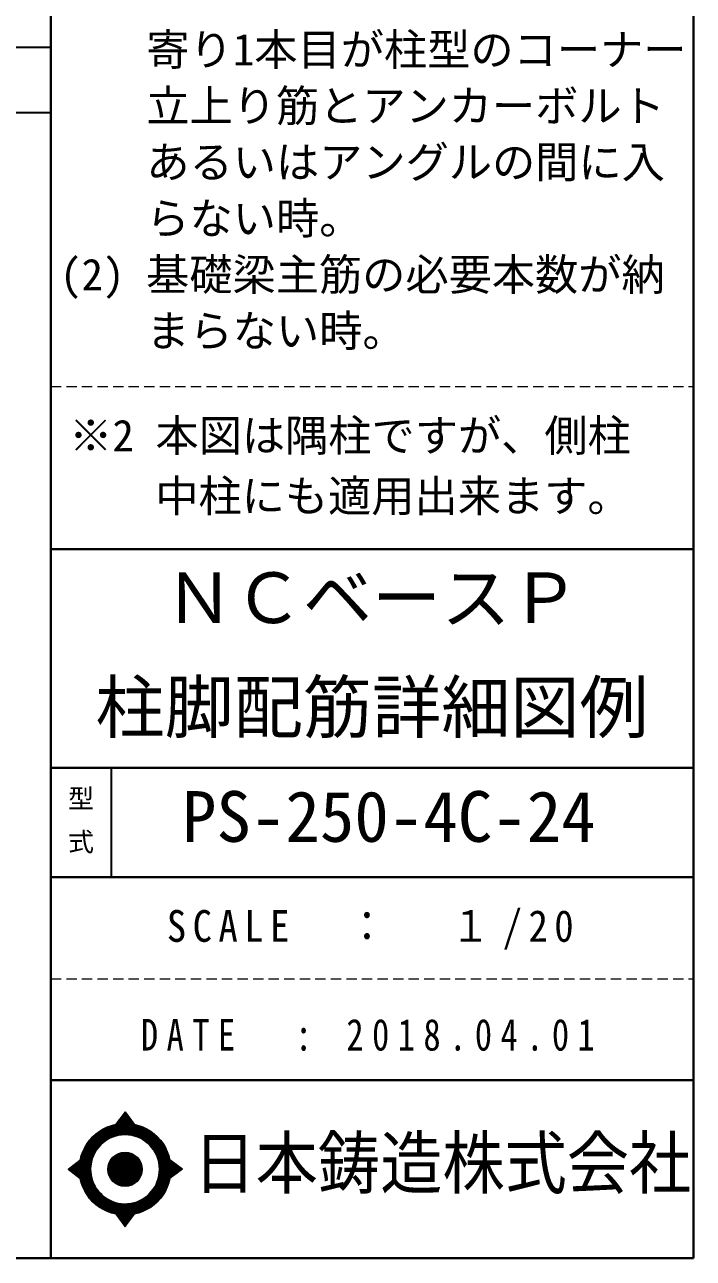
# Model space of a CAD drawing. Units: millimetres on the paper, enlarged 20 times. Extents: x -3982 to 3969, y -2797 to 2801.
# Drawn here: x 2422 to 3969, y -2797 to 55 of the extents above; entities that cross this region are included whole.
import ezdxf
from ezdxf.enums import TextEntityAlignment as Align

# ---------------------------------------------------------------- set-up
doc = ezdxf.new("R2010")
doc.units = ezdxf.units.MM
doc.header["$LTSCALE"] = 20
doc.linetypes.add('DASHED1', pattern=[1.8, 1.2, -0.6])
doc.layers.add('6-0', color=7, linetype='Continuous')
doc.layers.add('F-7_文字', color=7, linetype='Continuous')
for name, color, linetype, lineweight in [('F-0_枠', 6, 'Continuous', 40), ('F-1_社マーク', 4, 'Continuous', 9), ('F-8', 4, 'DASHED1', 9)]:
    doc.layers.add(name, color=color, linetype=linetype, lineweight=lineweight)
doc.styles.add('ＭＳ ゴシック', font='')
doc.styles.get('ＭＳ ゴシック').set_extended_font_data('MS Gothic')

msp = doc.modelspace()

# ---------------------------------------------------------------- linework, layer by layer
at = {"layer": 'F-0_枠'}
for p, q in [((2482.4, 2800.77), (2482.4, -2796.83)), ((3969.4, 2800.77), (3969.4, -2796.83)), ((2482.4, -1157.27), (3969.4, -1157.27)), ((2482.4, -1662.86), (3969.4, -1662.86)), ((2482.4, -1915.66), (3969.4, -1915.66)), ((2482.4, -2385.13), (3969.4, -2385.13)), ((3969.4, -2796.83), (-3981.92, -2796.83))]:
    msp.add_line(p, q, dxfattribs=at)
at = {"layer": 'F-0_枠', "color": 2, "lineweight": 35}
for p, q in [((2482.4, 1.97), (-3981.92, 1.97)), ((-3981.92, -148.03), (2482.4, -148.03)), ((2622.4, -1662.86), (2622.4, -1915.66))]:
    msp.add_line(p, q, dxfattribs=at)
at = {"layer": 'F-1_社マーク', "color": 7, "lineweight": 18}
for p, q in [((2654.25, -2458.33), (2632.5, -2487.12)), ((2654.28, -2458.38), (2653.97, -2458.69)), ((2654.25, -2458.33), (2675.42, -2487)), ((2522.33, -2590.98), (2550.35, -2569.45)), ((2522.33, -2590.98), (2550.29, -2612.22)), ((2786.87, -2590.98), (2758.15, -2569.45)), ((2786.87, -2590.98), (2758.23, -2612.14)), ((2578.11, -2614.12), (2578.96, -2616.68)), ((2654.25, -2723.6), (2633.35, -2695.01)), ((2654.25, -2723.6), (2675.94, -2694.84)), ((2654.14, -2723.46), (2654.27, -2723.57))]:
    msp.add_line(p, q, dxfattribs=at)
at = {"layer": 'F-1_社マーク'}
for p, q in [((2632.94, -2487.04), (2657.39, -2462.58)), ((2632.94, -2487.04), (2657.39, -2462.58)), ((2632.94, -2487.04), (2657.39, -2462.58)), ((2632.94, -2487.04), (2657.39, -2462.58)), ((2634.7, -2486.69), (2657.99, -2463.39)), ((2634.7, -2486.69), (2657.99, -2463.39)), ((2634.7, -2486.69), (2657.99, -2463.39)), ((2634.7, -2486.69), (2657.99, -2463.39)), ((2635.81, -2482.75), (2656.79, -2461.77)), ((2635.81, -2482.75), (2656.79, -2461.77)), ((2635.81, -2482.75), (2656.79, -2461.77)), ((2635.81, -2482.75), (2656.79, -2461.77)), ((2636.42, -2486.38), (2658.59, -2464.21)), ((2636.42, -2486.38), (2658.59, -2464.21)), ((2636.42, -2486.38), (2658.59, -2464.21)), ((2636.42, -2486.38), (2658.59, -2464.21)), ((2638.11, -2486.11), (2659.19, -2465.02)), ((2638.11, -2486.11), (2659.19, -2465.02)), ((2638.11, -2486.11), (2659.19, -2465.02)), ((2638.11, -2486.11), (2659.19, -2465.02)), ((2639.76, -2485.87), (2659.79, -2465.84)), ((2639.76, -2485.87), (2659.79, -2465.84)), ((2639.76, -2485.87), (2659.79, -2465.84)), ((2639.76, -2485.87), (2659.79, -2465.84)), ((2640.17, -2476.97), (2656.19, -2460.95)), ((2640.17, -2476.97), (2656.19, -2460.95)), ((2640.17, -2476.97), (2656.19, -2460.95)), ((2640.17, -2476.97), (2656.19, -2460.95)), ((2641.39, -2485.65), (2660.39, -2466.65)), ((2641.39, -2485.65), (2660.39, -2466.65)), ((2641.39, -2485.65), (2660.39, -2466.65)), ((2641.39, -2485.65), (2660.39, -2466.65)), ((2642.98, -2485.47), (2660.99, -2467.46)), ((2642.98, -2485.47), (2660.99, -2467.46)), ((2642.98, -2485.47), (2660.99, -2467.46)), ((2642.98, -2485.47), (2660.99, -2467.46)), ((2644.54, -2471.19), (2655.59, -2460.14)), ((2644.54, -2471.19), (2655.59, -2460.14)), ((2644.54, -2471.19), (2655.59, -2460.14)), ((2644.54, -2471.19), (2655.59, -2460.14)), ((2644.55, -2485.32), (2661.59, -2468.28)), ((2644.55, -2485.32), (2661.59, -2468.28)), ((2644.55, -2485.32), (2661.59, -2468.28)), ((2644.55, -2485.32), (2661.59, -2468.28)), ((2646.1, -2485.19), (2662.2, -2469.09)), ((2646.1, -2485.19), (2662.2, -2469.09)), ((2646.1, -2485.19), (2662.2, -2469.09)), ((2646.1, -2485.19), (2662.2, -2469.09)), ((2647.62, -2485.08), (2662.8, -2469.9)), ((2647.62, -2485.08), (2662.8, -2469.9)), ((2647.62, -2485.08), (2662.8, -2469.9)), ((2647.62, -2485.08), (2662.8, -2469.9)), ((2648.9, -2465.41), (2654.99, -2459.33)), ((2648.9, -2465.41), (2654.99, -2459.33)), ((2648.9, -2465.41), (2654.99, -2459.33)), ((2648.9, -2465.41), (2654.99, -2459.33)), ((2649.12, -2485), (2663.4, -2470.72)), ((2649.12, -2485), (2663.4, -2470.72)), ((2649.12, -2485), (2663.4, -2470.72)), ((2649.12, -2485), (2663.4, -2470.72)), ((2650.59, -2484.94), (2664, -2471.53)), ((2650.59, -2484.94), (2664, -2471.53)), ((2650.59, -2484.94), (2664, -2471.53)), ((2650.59, -2484.94), (2664, -2471.53)), ((2652.05, -2484.89), (2664.6, -2472.34)), ((2652.05, -2484.89), (2664.6, -2472.34)), ((2652.05, -2484.89), (2664.6, -2472.34)), ((2652.05, -2484.89), (2664.6, -2472.34)), ((2653.27, -2459.63), (2654.39, -2458.51)), ((2653.27, -2459.63), (2654.39, -2458.51)), ((2653.27, -2459.63), (2654.39, -2458.51)), ((2653.27, -2459.63), (2654.39, -2458.51)), ((2653.48, -2484.87), (2665.2, -2473.16)), ((2653.48, -2484.87), (2665.2, -2473.16)), ((2653.48, -2484.87), (2665.2, -2473.16)), ((2653.48, -2484.87), (2665.2, -2473.16)), ((2654.9, -2484.87), (2665.8, -2473.97)), ((2654.9, -2484.87), (2665.8, -2473.97)), ((2654.9, -2484.87), (2665.8, -2473.97)), ((2654.9, -2484.87), (2665.8, -2473.97)), ((2656.29, -2484.89), (2666.4, -2474.79)), ((2656.29, -2484.89), (2666.4, -2474.79)), ((2656.29, -2484.89), (2666.4, -2474.79)), ((2656.29, -2484.89), (2666.4, -2474.79)), ((2657.67, -2484.93), (2667, -2475.6)), ((2657.67, -2484.93), (2667, -2475.6)), ((2657.67, -2484.93), (2667, -2475.6)), ((2657.67, -2484.93), (2667, -2475.6)), ((2659.03, -2484.98), (2667.6, -2476.41)), ((2659.03, -2484.98), (2667.6, -2476.41)), ((2659.03, -2484.98), (2667.6, -2476.41)), ((2659.03, -2484.98), (2667.6, -2476.41)), ((2660.38, -2485.05), (2668.2, -2477.23)), ((2660.38, -2485.05), (2668.2, -2477.23)), ((2660.38, -2485.05), (2668.2, -2477.23)), ((2660.38, -2485.05), (2668.2, -2477.23)), ((2661.71, -2485.13), (2668.8, -2478.04)), ((2661.71, -2485.13), (2668.8, -2478.04)), ((2661.71, -2485.13), (2668.8, -2478.04)), ((2661.71, -2485.13), (2668.8, -2478.04)), ((2663.02, -2485.23), (2669.4, -2478.85)), ((2663.02, -2485.23), (2669.4, -2478.85)), ((2663.02, -2485.23), (2669.4, -2478.85)), ((2663.02, -2485.23), (2669.4, -2478.85)), ((2664.32, -2485.35), (2670, -2479.67)), ((2664.32, -2485.35), (2670, -2479.67)), ((2664.32, -2485.35), (2670, -2479.67)), ((2664.32, -2485.35), (2670, -2479.67)), ((2665.6, -2485.48), (2670.6, -2480.48)), ((2665.6, -2485.48), (2670.6, -2480.48)), ((2665.6, -2485.48), (2670.6, -2480.48)), ((2665.6, -2485.48), (2670.6, -2480.48)), ((2666.87, -2485.63), (2671.2, -2481.29)), ((2666.87, -2485.63), (2671.2, -2481.29)), ((2666.87, -2485.63), (2671.2, -2481.29)), ((2666.87, -2485.63), (2671.2, -2481.29)), ((2668.13, -2485.78), (2671.8, -2482.11)), ((2668.13, -2485.78), (2671.8, -2482.11)), ((2668.13, -2485.78), (2671.8, -2482.11)), ((2668.13, -2485.78), (2671.8, -2482.11)), ((2669.37, -2485.95), (2672.41, -2482.92)), ((2669.37, -2485.95), (2672.41, -2482.92)), ((2669.37, -2485.95), (2672.41, -2482.92)), ((2669.37, -2485.95), (2672.41, -2482.92)), ((2670.6, -2486.14), (2673.01, -2483.73)), ((2670.6, -2486.14), (2673.01, -2483.73)), ((2670.6, -2486.14), (2673.01, -2483.73)), ((2670.6, -2486.14), (2673.01, -2483.73)), ((2671.82, -2486.34), (2673.61, -2484.55)), ((2671.82, -2486.34), (2673.61, -2484.55)), ((2671.82, -2486.34), (2673.61, -2484.55)), ((2671.82, -2486.34), (2673.61, -2484.55)), ((2673.02, -2486.55), (2674.21, -2485.36)), ((2673.02, -2486.55), (2674.21, -2485.36)), ((2673.02, -2486.55), (2674.21, -2485.36)), ((2673.02, -2486.55), (2674.21, -2485.36)), ((2674.22, -2486.77), (2674.81, -2486.18)), ((2674.22, -2486.77), (2674.81, -2486.18)), ((2674.22, -2486.77), (2674.81, -2486.18)), ((2674.22, -2486.77), (2674.81, -2486.18)), ((2675.4, -2487), (2675.41, -2486.99)), ((2675.4, -2487), (2675.41, -2486.99)), ((2675.4, -2487), (2675.41, -2486.99)), ((2675.4, -2487), (2675.41, -2486.99)), ((2522.9, -2591.41), (2526.67, -2587.64)), ((2522.9, -2591.41), (2526.67, -2587.64)), ((2522.9, -2591.41), (2526.67, -2587.64)), ((2523.71, -2592.02), (2532.77, -2582.96)), ((2523.71, -2592.02), (2532.77, -2582.96)), ((2523.71, -2592.02), (2532.77, -2582.96)), ((2524.51, -2592.63), (2538.88, -2578.27)), ((2524.51, -2592.63), (2538.88, -2578.27)), ((2524.51, -2592.63), (2538.88, -2578.27)), ((2525.31, -2593.24), (2544.98, -2573.58)), ((2525.31, -2593.24), (2544.98, -2573.58)), ((2525.31, -2593.24), (2544.98, -2573.58)), ((2526.12, -2593.85), (2550.31, -2569.66)), ((2526.12, -2593.85), (2550.31, -2569.66)), ((2526.12, -2593.85), (2550.31, -2569.66)), ((2526.92, -2594.46), (2549.96, -2571.42)), ((2526.92, -2594.46), (2549.96, -2571.42)), ((2526.92, -2594.46), (2549.96, -2571.42)), ((2527.72, -2595.08), (2549.66, -2573.14)), ((2527.72, -2595.08), (2549.66, -2573.14)), ((2527.72, -2595.08), (2549.66, -2573.14)), ((2528.53, -2595.69), (2549.38, -2574.83)), ((2528.53, -2595.69), (2549.38, -2574.83)), ((2528.53, -2595.69), (2549.38, -2574.83)), ((2529.33, -2596.3), (2549.14, -2576.49)), ((2529.33, -2596.3), (2549.14, -2576.49)), ((2529.33, -2596.3), (2549.14, -2576.49)), ((2530.14, -2596.91), (2548.93, -2578.11)), ((2530.14, -2596.91), (2548.93, -2578.11)), ((2530.14, -2596.91), (2548.93, -2578.11)), ((2530.94, -2597.52), (2548.75, -2579.71)), ((2530.94, -2597.52), (2548.75, -2579.71)), ((2530.94, -2597.52), (2548.75, -2579.71)), ((2531.74, -2598.13), (2548.59, -2581.28)), ((2531.74, -2598.13), (2548.59, -2581.28)), ((2531.74, -2598.13), (2548.59, -2581.28)), ((2532.55, -2598.74), (2548.46, -2582.82)), ((2532.55, -2598.74), (2548.46, -2582.82)), ((2532.55, -2598.74), (2548.46, -2582.82)), ((2533.35, -2599.35), (2548.35, -2584.35)), ((2533.35, -2599.35), (2548.35, -2584.35)), ((2533.35, -2599.35), (2548.35, -2584.35)), ((2534.15, -2599.96), (2548.27, -2585.84)), ((2534.15, -2599.96), (2548.27, -2585.84)), ((2534.15, -2599.96), (2548.27, -2585.84)), ((2534.96, -2600.57), (2548.21, -2587.32)), ((2534.96, -2600.57), (2548.21, -2587.32)), ((2534.96, -2600.57), (2548.21, -2587.32)), ((2535.76, -2601.18), (2548.17, -2588.77)), ((2535.76, -2601.18), (2548.17, -2588.77)), ((2535.76, -2601.18), (2548.17, -2588.77)), ((2536.56, -2601.79), (2548.15, -2590.21)), ((2536.56, -2601.79), (2548.15, -2590.21)), ((2536.56, -2601.79), (2548.15, -2590.21)), ((2537.37, -2602.4), (2548.15, -2591.62)), ((2537.37, -2602.4), (2548.15, -2591.62)), ((2537.37, -2602.4), (2548.15, -2591.62)), ((2538.17, -2603.01), (2548.17, -2593.02)), ((2538.17, -2603.01), (2548.17, -2593.02)), ((2538.17, -2603.01), (2548.17, -2593.02)), ((2538.98, -2603.62), (2548.2, -2594.4)), ((2538.98, -2603.62), (2548.2, -2594.4)), ((2538.98, -2603.62), (2548.2, -2594.4)), ((2758.2, -2569.66), (2758.3, -2569.56)), ((2758.25, -2612.04), (2782.55, -2587.74)), ((2758.43, -2570.84), (2759.11, -2570.17)), ((2758.59, -2610.29), (2781.74, -2587.13)), ((2758.65, -2572.04), (2759.92, -2570.77)), ((2758.86, -2573.24), (2760.73, -2571.38)), ((2758.89, -2608.57), (2780.93, -2586.53)), ((2759.06, -2574.45), (2761.53, -2571.98)), ((2759.16, -2606.89), (2780.12, -2585.92)), ((2759.25, -2575.68), (2762.34, -2572.59)), ((2759.4, -2605.23), (2779.32, -2585.31)), ((2759.42, -2576.92), (2763.15, -2573.2)), ((2759.58, -2578.18), (2763.96, -2573.8)), ((2759.6, -2603.61), (2778.51, -2584.71)), ((2759.73, -2579.44), (2764.77, -2574.41)), ((2759.78, -2602.02), (2777.7, -2584.1)), ((2759.86, -2580.73), (2765.58, -2575.01)), ((2759.93, -2600.45), (2776.89, -2583.5)), ((2759.98, -2582.02), (2766.38, -2575.62)), ((2760.06, -2598.91), (2776.08, -2582.89)), ((2760.08, -2583.33), (2767.19, -2576.23)), ((2760.16, -2597.4), (2775.28, -2582.28)), ((2760.17, -2584.66), (2768, -2576.83)), ((2760.24, -2586), (2768.81, -2577.44)), ((2760.24, -2595.9), (2774.47, -2581.68)), ((2760.3, -2587.36), (2769.62, -2578.04)), ((2760.3, -2594.43), (2773.66, -2581.07)), ((2760.33, -2588.74), (2770.43, -2578.65)), ((2760.34, -2592.98), (2772.85, -2580.47)), ((2760.35, -2590.13), (2771.23, -2579.25)), ((2760.36, -2591.55), (2772.04, -2579.86)), ((2763.34, -2608.37), (2783.36, -2588.34)), ((2768.75, -2604.37), (2784.17, -2588.95)), ((2774.16, -2600.37), (2784.97, -2589.55)), ((2779.57, -2596.37), (2785.78, -2590.16)), ((2784.98, -2592.37), (2786.59, -2590.77)), ((2539.78, -2604.23), (2548.25, -2595.76)), ((2539.78, -2604.23), (2548.25, -2595.76)), ((2539.78, -2604.23), (2548.25, -2595.76)), ((2540.58, -2604.84), (2548.32, -2597.1)), ((2540.58, -2604.84), (2548.32, -2597.1)), ((2540.58, -2604.84), (2548.32, -2597.1)), ((2541.39, -2605.45), (2548.41, -2598.43)), ((2541.39, -2605.45), (2548.41, -2598.43)), ((2541.39, -2605.45), (2548.41, -2598.43)), ((2542.19, -2606.07), (2548.51, -2599.75)), ((2542.19, -2606.07), (2548.51, -2599.75)), ((2542.19, -2606.07), (2548.51, -2599.75)), ((2542.99, -2606.68), (2548.62, -2601.04)), ((2542.99, -2606.68), (2548.62, -2601.04)), ((2542.99, -2606.68), (2548.62, -2601.04)), ((2543.8, -2607.29), (2548.76, -2602.33)), ((2543.8, -2607.29), (2548.76, -2602.33)), ((2543.8, -2607.29), (2548.76, -2602.33)), ((2544.6, -2607.9), (2548.9, -2603.6)), ((2544.6, -2607.9), (2548.9, -2603.6)), ((2544.6, -2607.9), (2548.9, -2603.6)), ((2545.4, -2608.51), (2549.06, -2604.85)), ((2545.4, -2608.51), (2549.06, -2604.85)), ((2545.4, -2608.51), (2549.06, -2604.85)), ((2546.21, -2609.12), (2549.23, -2606.1)), ((2546.21, -2609.12), (2549.23, -2606.1)), ((2546.21, -2609.12), (2549.23, -2606.1)), ((2547.01, -2609.73), (2549.41, -2607.33)), ((2547.01, -2609.73), (2549.41, -2607.33)), ((2547.01, -2609.73), (2549.41, -2607.33)), ((2547.82, -2610.34), (2549.61, -2608.54)), ((2547.82, -2610.34), (2549.61, -2608.54)), ((2547.82, -2610.34), (2549.61, -2608.54)), ((2548.62, -2610.95), (2549.82, -2609.75)), ((2548.62, -2610.95), (2549.82, -2609.75)), ((2548.62, -2610.95), (2549.82, -2609.75)), ((2549.42, -2611.56), (2550.04, -2610.94)), ((2549.42, -2611.56), (2550.04, -2610.94)), ((2549.42, -2611.56), (2550.04, -2610.94)), ((2550.23, -2612.17), (2550.27, -2612.12)), ((2550.23, -2612.17), (2550.27, -2612.12)), ((2550.23, -2612.17), (2550.27, -2612.12)), ((2633.74, -2695.54), (2634.12, -2695.16)), ((2633.74, -2695.54), (2634.12, -2695.16)), ((2634.34, -2696.35), (2635.31, -2695.38)), ((2634.34, -2696.35), (2635.31, -2695.38)), ((2634.93, -2697.17), (2636.51, -2695.59)), ((2634.93, -2697.17), (2636.51, -2695.59)), ((2635.53, -2697.99), (2637.73, -2695.79)), ((2635.53, -2697.99), (2637.73, -2695.79)), ((2636.13, -2698.8), (2638.96, -2695.98)), ((2636.13, -2698.8), (2638.96, -2695.98)), ((2636.72, -2699.62), (2640.2, -2696.15)), ((2636.72, -2699.62), (2640.2, -2696.15)), ((2637.32, -2700.44), (2641.45, -2696.31)), ((2637.32, -2700.44), (2641.45, -2696.31)), ((2637.92, -2701.25), (2642.72, -2696.46)), ((2637.92, -2701.25), (2642.72, -2696.46)), ((2638.52, -2702.07), (2644, -2696.59)), ((2638.52, -2702.07), (2644, -2696.59)), ((2639.11, -2702.89), (2645.3, -2696.71)), ((2639.11, -2702.89), (2645.3, -2696.71)), ((2639.71, -2703.71), (2646.61, -2696.81)), ((2639.71, -2703.71), (2646.61, -2696.81)), ((2640.31, -2704.52), (2647.94, -2696.9)), ((2640.31, -2704.52), (2647.94, -2696.9)), ((2640.91, -2705.34), (2649.28, -2696.97)), ((2640.91, -2705.34), (2649.28, -2696.97)), ((2641.5, -2706.16), (2650.64, -2697.02)), ((2641.5, -2706.16), (2650.64, -2697.02)), ((2642.1, -2706.97), (2652.01, -2697.06)), ((2642.1, -2706.97), (2652.01, -2697.06)), ((2642.7, -2707.79), (2653.41, -2697.08)), ((2642.7, -2707.79), (2653.41, -2697.08)), ((2643.29, -2708.61), (2654.82, -2697.08)), ((2643.29, -2708.61), (2654.82, -2697.08)), ((2643.89, -2709.43), (2656.25, -2697.07)), ((2643.89, -2709.43), (2656.25, -2697.07)), ((2644.49, -2710.24), (2657.7, -2697.03)), ((2644.49, -2710.24), (2657.7, -2697.03)), ((2645.09, -2711.06), (2659.18, -2696.97)), ((2645.09, -2711.06), (2659.18, -2696.97)), ((2645.68, -2711.88), (2660.67, -2696.89)), ((2645.68, -2711.88), (2660.67, -2696.89)), ((2646.28, -2712.69), (2662.19, -2696.79)), ((2646.28, -2712.69), (2662.19, -2696.79)), ((2646.88, -2713.51), (2663.73, -2696.66)), ((2646.88, -2713.51), (2663.73, -2696.66)), ((2647.47, -2714.33), (2665.29, -2696.51)), ((2647.47, -2714.33), (2665.29, -2696.51)), ((2648.07, -2715.14), (2666.89, -2696.33)), ((2648.07, -2715.14), (2666.89, -2696.33)), ((2648.67, -2715.96), (2668.51, -2696.12)), ((2648.67, -2715.96), (2668.51, -2696.12)), ((2649.27, -2716.78), (2670.16, -2695.88)), ((2649.27, -2716.78), (2670.16, -2695.88)), ((2649.86, -2717.6), (2671.84, -2695.62)), ((2649.86, -2717.6), (2671.84, -2695.62)), ((2650.46, -2718.41), (2673.56, -2695.31)), ((2650.46, -2718.41), (2673.56, -2695.31)), ((2651.06, -2719.23), (2675.31, -2694.97)), ((2651.06, -2719.23), (2675.31, -2694.97)), ((2651.65, -2720.05), (2673.14, -2698.56)), ((2651.65, -2720.05), (2673.14, -2698.56)), ((2652.25, -2720.86), (2668.8, -2704.32)), ((2652.25, -2720.86), (2668.8, -2704.32)), ((2652.85, -2721.68), (2664.46, -2710.07)), ((2652.85, -2721.68), (2664.46, -2710.07)), ((2653.45, -2722.5), (2660.12, -2715.83)), ((2653.45, -2722.5), (2660.12, -2715.83)), ((2654.04, -2723.32), (2655.78, -2721.58)), ((2654.04, -2723.32), (2655.78, -2721.58))]:
    msp.add_line(p, q, dxfattribs=at)
at = {"layer": 'F-1_社マーク', "color": 7, "lineweight": 18}
for radius in [106.11, 39.79]:
    msp.add_circle((2654.25, -2590.98), radius, dxfattribs=at)
at = {"layer": 'F-1_社マーク'}
for radius in [106, 104.94, 103.88, 102.82, 101.76, 100.7, 99.64, 98.58, 97.52, 96.46, 95.4, 94.34, 93.28, 92.22, 91.16, 90.1, 89.04, 87.98, 86.92, 85.86, 84.8, 83.74, 82.68, 81.62, 80.56, 39.22, 38.16, 37.1, 36.04, 34.98, 33.92, 32.86, 31.8, 30.74, 29.68, 28.62, 27.56, 26.5, 25.44, 24.38, 23.32, 22.26, 21.2, 20.14, 19.08, 18.02, 16.96, 15.9, 14.84, 13.78, 12.72, 11.66, 10.6, 9.54, 8.48, 7.42, 6.36, 5.3, 4.24, 3.18, 2.12, 1.06]:
    msp.add_circle((2654.25, -2590.98), radius, dxfattribs=at)
at = {"layer": 'F-1_社マーク', "color": 7, "lineweight": 18}
for start, end in [(0.10999, 179.86299), (179.987, 196.95499), (198.89899, 0.00099)]:
    msp.add_arc((2654.25, -2590.98), 79.58, start, end, dxfattribs=at)
at = {"layer": 'F-8'}
for p, q in [((2482.4, -781.19), (3969.4, -781.19)), ((2482.4, -2150.4), (3969.4, -2150.4))]:
    msp.add_line(p, q, dxfattribs=at)

# ---------------------------------------------------------------- texts
at = {"layer": '6-0', "style": 'ＭＳ ゴシック', "width": 0.9}
msp.add_text('日本鋳造株式会社', height=117.3, dxfattribs=at).set_placement((2812.6, -2670.11), align=Align.BOTTOM_LEFT)
at = {"layer": 'F-7_文字', "style": 'ＭＳ ゴシック'}
for s, height, p in [('\u3000\u3000寄り1本目が柱型のコーナー', 73.31, (2503.58, -61.37)), ('\u3000\u3000立上り筋とアンカーボルト', 73.31, (2503.58, -191.37)), ('\u3000\u3000あるいはアングルの間に入', 73.31, (2503.58, -321.37)), ('\u3000\u3000らない時。', 73.31, (2503.58, -451.37)), ('(2) 基礎梁主筋の必要本数が納', 73.31, (2503.58, -581.37)), ('\u3000\u3000まらない時。', 73.31, (2503.58, -711.37)), ('※2 本図は隅柱ですが、側柱', 73.31, (2524.98, -953.51)), ('\u3000 中柱にも適用出来ます。', 73.31, (2574.35, -1093.07)), ('ＮＣベースＰ', 117.3, (2745.9, -1363.67)), ('柱脚配筋詳細図例', 117.3, (2585.9, -1616.47)), ('型', 43.99, (2522.4, -1769.26)), ('PS-250-4C-24', 117.3, (2785.9, -1869.26)), ('式', 43.99, (2522.4, -1869.26))]:
    msp.add_text(s, height=height, dxfattribs=at).set_placement(p, align=Align.BOTTOM_LEFT)
at = {"layer": 'F-7_文字', "color": 2, "char_height": 73.31, "attachment_point": 7, "style": 'ＭＳ ゴシック'}
for s, insert in [('\\T1.33;\\W0.9;SCALE\u3000：\u3000１/20', (2750.9, -2083.03)), ('\\T1.49;\\W0.8;DATE\\~\\~:\\~2018.04.01', (2690.9, -2317.76))]:
    msp.add_mtext(s, dxfattribs=dict(at, insert=insert))

doc.saveas('drawing.dxf')
